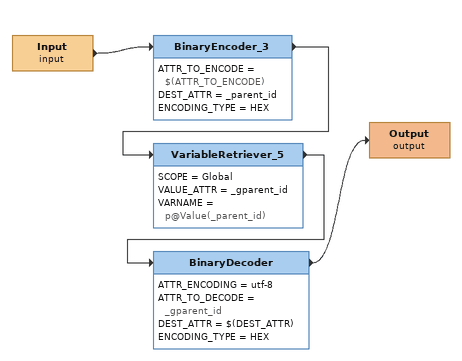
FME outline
Input (input)
    -> BinaryEncoder_3
BinaryEncoder_3
    ATTR_TO_ENCODE = $(ATTR_TO_ENCODE)
    DEST_ATTR = _parent_id
    ENCODING_TYPE = HEX
    -> VariableRetriever_5
VariableRetriever_5
    SCOPE = Global
    VALUE_ATTR = _gparent_id
    VARNAME = p@Value(_parent_id)
    -> BinaryDecoder
BinaryDecoder
    ATTR_ENCODING = utf-8
    ATTR_TO_DECODE = _gparent_id
    DEST_ATTR = $(DEST_ATTR)
    ENCODING_TYPE = HEX
    -> Output (output)
Output (output)
